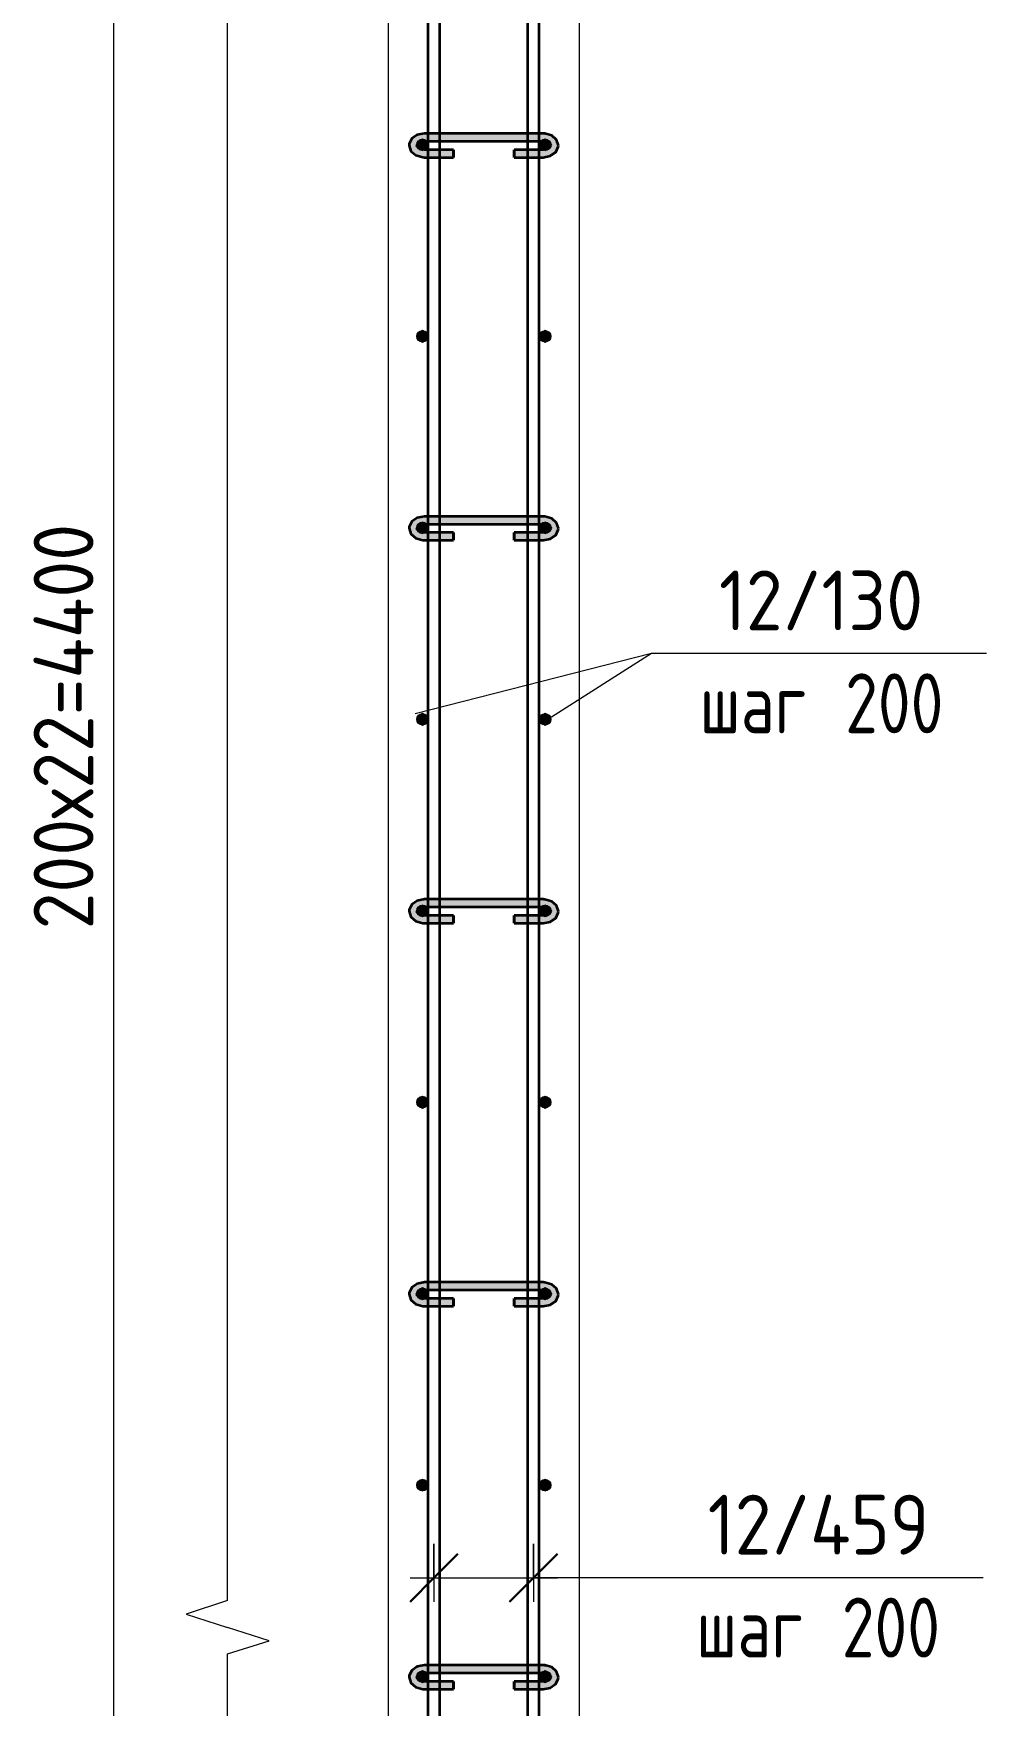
# Model space of a CAD drawing. Header units: millimetres. Extents: x -737 to 48133, y -5064 to 36443.
# Drawn here: x 32878 to 33873, y -1730 to 16 of the extents above; entities that cross this region are included whole.
import ezdxf

# ---------------------------------------------------------------- set-up
doc = ezdxf.new("R2010")
doc.units = ezdxf.units.MM
for name, color, linetype, lineweight in [('AA_Dim', 7, 'Continuous', 9), ('AA_Dim-25', 7, 'Continuous', 9), ('AA_Oformlenie', 7, 'Continuous', 9), ('AA_Vinoska', 7, 'Continuous', 9), ('AF_Stena_Опалубка', 253, 'Continuous', 20), ('KR_Armatura', 7, 'Continuous', 20), ('KR_Armatura_Tonkie', 7, 'Continuous', 20)]:
    doc.layers.add(name, color=color, linetype=linetype, lineweight=lineweight)
doc.styles.add('ISOCPEUR_6', font='isocpeur.TTF', dxfattribs={"width": 0.9, "height": 62.5})
doc.styles.add('ISOCPEUR_8', font='isocpeur.TTF', dxfattribs={"width": 0.8, "height": 62.5})
doc.dimstyles.new('05_Округл_5мм__прозр__3', dxfattribs={"dimscale": 304.8, "dimtxt": 62.672186, "dimasz": 0.139436, "dimexe": 0.123031, "dimexo": 0.082021, "dimgap": 0.008202, "dimtad": 1, "dimdec": 0, "dimrnd": 5, "dimdsep": 46, "dimtxsty": 'ISOCPEUR_6', "dimblk1": 'OBLIQUE', "dimblk2": 'OBLIQUE', "dimsah": 1, "dimcen": 0.09, "dimdle": 0.123031, "dimazin": 0, "dimtfac": 1, "dimtdec": 4, "dimtix": 1, "dimtmove": 0, "dimatfit": 3, "dimfxl": 1, "dimtvp": 1, "dimtolj": 1, "dimtzin": 0, "dimlwd": 18, "dimlwe": 18, "dimarcsym": 2})
doc.dimstyles.new('10_Раскладка_арматуры_с_засечками_1', dxfattribs={"dimscale": 304.8, "dimtxt": 0.18, "dimasz": 0.164042, "dimexe": 0.082021, "dimexo": 0, "dimgap": 0, "dimtad": 1, "dimdec": 3, "dimrnd": 0.001, "dimdsep": 46, "dimtxsty": 'ISOCPEUR_8', "dimblk1": 'OBLIQUE', "dimblk2": 'OBLIQUE', "dimsah": 1, "dimcen": 0.09, "dimdle": 0.082021, "dimazin": 0, "dimtfac": 1, "dimtdec": 4, "dimtix": 1, "dimtmove": 0, "dimatfit": 3, "dimfxl": 1, "dimtvp": 1, "dimtolj": 1, "dimtzin": 0, "dimlwd": 18, "dimlwe": 18, "dimarcsym": 2})

# ---------------------------------------------------------------- blocks, each defined once
blk = doc.blocks.new('261_Шпилька массив _НесАрм_РабПлоск_ - 8 А240-V6-1-1 Армирование')
at = {"layer": 'KR_Armatura_Tonkie', "lineweight": 35}
for points in [[(-34471.9, -113), (-34471.9, -106.2), (-34476.4, -105), (-34478.8, -103.3), (-34479.9, -100.6), (-34479.1, -98.6), (-34471.9, -95.9), (-34471.9, -89.2), (-34478.5, -90.2), (-34483.2, -92.5), (-34486.7, -96.2), (-34487.9, -100.5), (-34486.7, -104.8), (-34484.3, -108.4), (-34479.4, -111.5), (-34474.4, -112.5)], [(-34468, -89.2), (-34348.1, -89.2), (-34348.1, -88), (-34471.9, -88.1), (-34471.9, -89.2)], [(-34395, -96), (-34348.1, -95.9), (-34348.1, -89.2), (-34471.9, -89.2), (-34471.9, -96), (-34452, -96)], [(-34348.1, -113), (-34341.9, -112), (-34339.4, -110.8), (-34336.1, -108.1), (-34333.3, -104.8), (-34332.1, -100.5), (-34333.3, -96.2), (-34336.8, -92.5), (-34342.2, -90), (-34348.1, -89.2), (-34348.1, -96), (-34341.9, -97.4), (-34340.6, -99.2), (-34340.1, -100.5), (-34341.2, -103.3), (-34344.1, -105.4), (-34348.1, -106.2), (-34348.1, -112.8)], [(-34468, -106.2), (-34441.6, -106.2), (-34441.6, -105), (-34471.9, -105.1), (-34471.9, -106.2), (-34468.1, -106.2)], [(-34456, -113), (-34441.6, -112.8), (-34441.6, -106.2), (-34471.9, -106.2), (-34471.9, -113), (-34468, -113)], [(-34352, -106.2), (-34348.1, -106.2), (-34348.1, -105), (-34378.4, -105.1), (-34378.4, -106.2), (-34364, -106.2)], [(-34352, -113), (-34348.1, -112.8), (-34348.1, -106.2), (-34378.4, -106.2), (-34378.4, -113), (-34364, -113)], [(-34395, -489.2), (-34348.1, -489.2), (-34348.1, -488), (-34471.9, -488.1), (-34471.9, -489.2), (-34452, -489.2)], [(-34471.9, -513), (-34471.9, -506.2), (-34475.9, -505.4), (-34478.8, -503.3), (-34479.9, -500.6), (-34479.1, -498.6), (-34471.9, -495.9), (-34471.9, -489.2), (-34478, -490), (-34483.2, -492.5), (-34486.7, -496.2), (-34487.9, -500.5), (-34486.7, -504.8), (-34484.3, -508.4), (-34479.4, -511.5), (-34474.4, -512.5)], [(-34395, -496), (-34348.1, -495.9), (-34348.1, -489.2), (-34471.9, -489.2), (-34471.9, -496), (-34452, -496)], [(-34468, -506.2), (-34441.6, -506.2), (-34441.6, -505), (-34471.9, -505.1), (-34471.9, -506.2), (-34468.1, -506.2)], [(-34456, -513), (-34441.6, -512.8), (-34441.6, -506.2), (-34471.9, -506.2), (-34471.9, -513), (-34468, -513)], [(-34352, -506.2), (-34348.1, -506.2), (-34348.1, -505), (-34378.4, -505.1), (-34378.4, -506.2), (-34364, -506.2)], [(-34352, -513), (-34348.1, -512.8), (-34348.1, -506.2), (-34378.4, -506.2), (-34378.4, -513), (-34364, -513)], [(-34348.1, -513), (-34341.9, -512), (-34339.4, -510.8), (-34336.1, -508.1), (-34333.3, -504.8), (-34332.1, -500.5), (-34333.3, -496.2), (-34336.8, -492.5), (-34342.2, -490), (-34348.1, -489.2), (-34348.1, -496), (-34341.9, -497.4), (-34340.6, -499.2), (-34340.1, -500.5), (-34341.2, -503.3), (-34344.1, -505.4), (-34348.1, -506.2), (-34348.1, -512.8)], [(-34471.9, -913), (-34471.9, -906.2), (-34475.9, -905.4), (-34479, -903), (-34479.9, -900.6), (-34479.1, -898.6), (-34471.9, -895.9), (-34471.9, -889.2), (-34478, -890), (-34483.2, -892.5), (-34486.7, -896.2), (-34487.9, -900.5), (-34486.7, -904.8), (-34484.3, -908.4), (-34479.4, -911.5), (-34474.4, -912.5)], [(-34366.5, -889.2), (-34348.1, -889.2), (-34348.1, -888), (-34471.9, -888.2), (-34471.9, -889.2), (-34395, -889.2)], [(-34456, -896), (-34348.1, -895.9), (-34348.1, -889.2), (-34471.9, -889.2), (-34471.9, -896), (-34468, -896)], [(-34348.1, -913), (-34341.9, -912), (-34339.4, -910.8), (-34336.1, -908.1), (-34333.3, -904.8), (-34332.1, -900.5), (-34333.3, -896.2), (-34336.8, -892.5), (-34342.2, -890), (-34348.1, -889.2), (-34348.1, -896), (-34341.9, -897.4), (-34340.6, -899.2), (-34340.1, -900.5), (-34341.2, -903.3), (-34344.1, -905.4), (-34348.1, -906.2), (-34348.1, -912.8)], [(-34468, -906.2), (-34441.6, -906.2), (-34441.6, -905), (-34471.9, -905.1), (-34471.9, -906.2), (-34468.1, -906.2)], [(-34456, -913), (-34441.6, -912.8), (-34441.6, -906.2), (-34471.9, -906.2), (-34471.9, -913), (-34468, -913)], [(-34352, -906.2), (-34348.1, -906.2), (-34348.1, -905), (-34378.4, -905.1), (-34378.4, -906.2), (-34364, -906.2)], [(-34352, -913), (-34348.1, -912.8), (-34348.1, -906.2), (-34378.4, -906.2), (-34378.4, -913), (-34364, -913)], [(-34471.9, -1313), (-34471.9, -1306.2), (-34475.9, -1305.4), (-34478.8, -1303.3), (-34479.9, -1300.6), (-34479.1, -1298.6), (-34471.9, -1295.9), (-34471.9, -1289.2), (-34478, -1290), (-34483.2, -1292.5), (-34486.7, -1296.2), (-34487.9, -1300.5), (-34486.7, -1304.8), (-34484.3, -1308.4), (-34479.4, -1311.5), (-34474.4, -1312.5)], [(-34395, -1289.2), (-34348.1, -1289.2), (-34348.1, -1288), (-34471.9, -1288.1), (-34471.9, -1289.2), (-34452, -1289.2)], [(-34468, -1296), (-34348.1, -1295.9), (-34348.1, -1289.2), (-34471.9, -1289.2), (-34471.9, -1296), (-34469.7, -1296)], [(-34348.1, -1313), (-34341.9, -1312), (-34339.4, -1310.8), (-34336.1, -1308.1), (-34333.3, -1304.8), (-34332.1, -1300.5), (-34333.3, -1296.2), (-34336.8, -1292.5), (-34342.2, -1290), (-34348.1, -1289.2), (-34348.1, -1296), (-34341.9, -1297.4), (-34340.6, -1299.2), (-34340.1, -1300.5), (-34341.2, -1303.3), (-34344.1, -1305.4), (-34348.1, -1306.2), (-34348.1, -1312.8)], [(-34468, -1306.2), (-34441.6, -1306.2), (-34441.6, -1305), (-34471.9, -1305.1), (-34471.9, -1306.2), (-34468.1, -1306.2)], [(-34456, -1313), (-34441.6, -1312.8), (-34441.6, -1306.2), (-34471.9, -1306.2), (-34471.9, -1313), (-34468, -1313)], [(-34352, -1306.2), (-34348.1, -1306.2), (-34348.1, -1305), (-34378.4, -1305.1), (-34378.4, -1306.2), (-34364, -1306.2)], [(-34352, -1313), (-34348.1, -1312.8), (-34348.1, -1306.2), (-34378.4, -1306.2), (-34378.4, -1313), (-34364, -1313)], [(-34471.9, -1713), (-34471.9, -1706.2), (-34475.9, -1705.4), (-34478.8, -1703.3), (-34479.9, -1700.6), (-34479.1, -1698.6), (-34471.9, -1695.9), (-34471.9, -1689.2), (-34478, -1690), (-34483.2, -1692.5), (-34486.7, -1696.2), (-34487.9, -1700.5), (-34486.7, -1704.8), (-34484.3, -1708.4), (-34479.4, -1711.5), (-34474.4, -1712.5)], [(-34395, -1689.2), (-34348.1, -1689.2), (-34348.1, -1688), (-34471.9, -1688.1), (-34471.9, -1689.2), (-34452, -1689.2)], [(-34352, -1696), (-34348.1, -1695.9), (-34348.1, -1689.2), (-34471.9, -1689.2), (-34471.9, -1696), (-34364, -1696)], [(-34348.1, -1713), (-34341.9, -1712), (-34339.4, -1710.8), (-34336.1, -1708.1), (-34333.3, -1704.8), (-34332.1, -1700.5), (-34333.3, -1696.2), (-34336.8, -1692.5), (-34342.2, -1690), (-34348.1, -1689.2), (-34348.1, -1696), (-34341.9, -1697.4), (-34340.6, -1699.2), (-34340.1, -1700.5), (-34341.2, -1703.3), (-34344.1, -1705.4), (-34348.1, -1706.2), (-34348.1, -1712.8)], [(-34468, -1706.2), (-34441.6, -1706.2), (-34441.6, -1705), (-34471.9, -1705.1), (-34471.9, -1706.2), (-34468.1, -1706.2)], [(-34456, -1713), (-34441.6, -1712.8), (-34441.6, -1706.2), (-34471.9, -1706.2), (-34471.9, -1713), (-34468, -1713)], [(-34352, -1706.2), (-34348.1, -1706.2), (-34348.1, -1705), (-34378.4, -1705.1), (-34378.4, -1706.2), (-34364, -1706.2)], [(-34352, -1713), (-34348.1, -1712.8), (-34348.1, -1706.2), (-34378.4, -1706.2), (-34378.4, -1713), (-34364, -1713)]]:
    blk.add_hatch(color=256, dxfattribs=at).paths.add_polyline_path(points)
h = blk.add_hatch(color=256, dxfattribs=at)
h.paths.add_polyline_path([(-34471.9, -106.2), (-34471.9, -105), (-34477.7, -103.6), (-34479.1, -102.5), (-34478.8, -103.3), (-34475.3, -105.5)])
h.paths.add_polyline_path([(-34486.7, -96.2), (-34483.2, -92.5), (-34477.5, -90), (-34471.9, -89.2), (-34471.9, -88), (-34479.4, -89.5), (-34484.3, -92.6)])
h = blk.add_hatch(color=256, dxfattribs=at)
h.paths.add_polyline_path([(-34348.1, -106.2), (-34343.6, -105), (-34341.1, -103.3), (-34341.2, -102.6), (-34341.9, -103.5), (-34348.1, -105.1), (-34348.1, -105.5)])
h.paths.add_polyline_path([(-34333.3, -96.2), (-34336.1, -92.8), (-34340.6, -89.6), (-34342, -89), (-34348.1, -88.1), (-34348.1, -89.2), (-34341.5, -90.2), (-34336.8, -92.5)])
h = blk.add_hatch(color=256, dxfattribs=at)
h.paths.add_polyline_path([(-34471.9, -506.2), (-34471.9, -505), (-34477.7, -503.6), (-34479.1, -502.5), (-34478.8, -503.3), (-34475.3, -505.5)])
h.paths.add_polyline_path([(-34486.7, -496.2), (-34483.2, -492.5), (-34478, -490), (-34471.9, -489.2), (-34471.9, -488), (-34479.4, -489.5), (-34484.3, -492.6)])
h = blk.add_hatch(color=256, dxfattribs=at)
h.paths.add_polyline_path([(-34348.1, -506.2), (-34344.1, -505.4), (-34341.1, -503.3), (-34341.2, -502.6), (-34341.9, -503.5), (-34348.1, -505.1), (-34348.1, -505.5)])
h.paths.add_polyline_path([(-34333.3, -496.2), (-34336.1, -492.8), (-34340.6, -489.6), (-34342, -489), (-34348.1, -488.1), (-34348.1, -489.2), (-34342, -490), (-34336.8, -492.5)])
h = blk.add_hatch(color=256, dxfattribs=at)
h.paths.add_polyline_path([(-34471.9, -906.2), (-34471.9, -905), (-34477.7, -903.6), (-34479.1, -902.5), (-34478.8, -903.3), (-34475.3, -905.5)])
h.paths.add_polyline_path([(-34486.7, -896.2), (-34483.2, -892.5), (-34478, -890), (-34471.9, -889.2), (-34471.9, -888), (-34479.4, -889.5), (-34484.3, -892.6)])
h = blk.add_hatch(color=256, dxfattribs=at)
h.paths.add_polyline_path([(-34348.1, -906.2), (-34344.1, -905.4), (-34341, -903), (-34341.2, -902.6), (-34341.9, -903.5), (-34348.1, -905.1), (-34348.1, -905.5)])
h.paths.add_polyline_path([(-34333.3, -896.2), (-34336.1, -892.8), (-34340.6, -889.6), (-34342, -889), (-34348.1, -888.2), (-34348.1, -889.2), (-34342, -890), (-34336.8, -892.5)])
h = blk.add_hatch(color=256, dxfattribs=at)
h.paths.add_polyline_path([(-34471.9, -1306.2), (-34471.9, -1305), (-34477.7, -1303.6), (-34479.1, -1302.5), (-34478.8, -1303.3), (-34475.3, -1305.5)])
h.paths.add_polyline_path([(-34486.7, -1296.2), (-34483.2, -1292.5), (-34477.5, -1290), (-34471.9, -1289.2), (-34471.9, -1288), (-34479.4, -1289.5), (-34484.3, -1292.6)])
h = blk.add_hatch(color=256, dxfattribs=at)
h.paths.add_polyline_path([(-34348.1, -1306.2), (-34344.1, -1305.4), (-34341.1, -1303.3), (-34341.2, -1302.6), (-34341.9, -1303.5), (-34348.1, -1305.1), (-34348.1, -1305.5)])
h.paths.add_polyline_path([(-34333.3, -1296.2), (-34336.1, -1292.8), (-34340.6, -1289.6), (-34342, -1289), (-34348.1, -1288.1), (-34348.1, -1289.2), (-34342, -1290), (-34336.8, -1292.5)])
h = blk.add_hatch(color=256, dxfattribs=at)
h.paths.add_polyline_path([(-34471.9, -1706.2), (-34471.9, -1705), (-34477.7, -1703.6), (-34479.1, -1702.5), (-34478.8, -1703.3), (-34475.3, -1705.5)])
h.paths.add_polyline_path([(-34486.7, -1696.2), (-34483.2, -1692.5), (-34477.5, -1690), (-34471.9, -1689.2), (-34471.9, -1688), (-34479.4, -1689.5), (-34484.3, -1692.6)])
h = blk.add_hatch(color=256, dxfattribs=at)
h.paths.add_polyline_path([(-34348.1, -1706.2), (-34344.1, -1705.4), (-34341.1, -1703.3), (-34341.2, -1702.6), (-34341.9, -1703.5), (-34348.1, -1705.1), (-34348.1, -1705.5)])
h.paths.add_polyline_path([(-34333.3, -1696.2), (-34336.1, -1692.8), (-34340.6, -1689.6), (-34342, -1689), (-34348.1, -1688.1), (-34348.1, -1689.2), (-34342, -1690), (-34336.8, -1692.5)])
for p, q in [((-34468, -88), (-34471.9, -88)), ((-34471.9, -96), (-34468, -96)), ((-34456, -88), (-34468, -88)), ((-34468, -96), (-34456, -96)), ((-34364, -88), (-34456, -88)), ((-34456, -96), (-34364, -96)), ((-34352, -88), (-34364, -88)), ((-34364, -96), (-34352, -96)), ((-34348.1, -88), (-34352, -88)), ((-34352, -96), (-34348.1, -96)), ((-34468, -105), (-34471.9, -105)), ((-34471.9, -113), (-34468, -113)), ((-34456, -105), (-34468, -105)), ((-34468, -113), (-34456, -113)), ((-34441.6, -105), (-34456, -105)), ((-34456, -113), (-34441.6, -113)), ((-34441.6, -105), (-34441.6, -106.2)), ((-34441.6, -111.8), (-34441.6, -105.1)), ((-34441.6, -106.2), (-34441.6, -113)), ((-34441.6, -112.8), (-34441.6, -111.8)), ((-34364, -105), (-34378.4, -105)), ((-34378.4, -106.2), (-34378.4, -105)), ((-34378.4, -105.1), (-34378.4, -111.8)), ((-34378.4, -113), (-34378.4, -106.2)), ((-34378.4, -111.8), (-34378.4, -112.8)), ((-34378.4, -113), (-34364, -113)), ((-34352, -105), (-34364, -105)), ((-34364, -113), (-34352, -113)), ((-34348.1, -105), (-34352, -105)), ((-34352, -113), (-34348.1, -113)), ((-34468, -488), (-34471.9, -488)), ((-34456, -488), (-34468, -488)), ((-34364, -488), (-34456, -488)), ((-34352, -488), (-34364, -488)), ((-34348.1, -488), (-34352, -488)), ((-34471.9, -496), (-34468, -496)), ((-34468, -505), (-34471.9, -505)), ((-34468, -496), (-34456, -496)), ((-34456, -505), (-34468, -505)), ((-34456, -496), (-34364, -496)), ((-34441.6, -505), (-34456, -505)), ((-34441.6, -505), (-34441.6, -506.2)), ((-34441.6, -511.8), (-34441.6, -505.1)), ((-34441.6, -506.2), (-34441.6, -513)), ((-34364, -505), (-34378.4, -505)), ((-34378.4, -506.2), (-34378.4, -505)), ((-34378.4, -505.1), (-34378.4, -511.8)), ((-34378.4, -513), (-34378.4, -506.2)), ((-34364, -496), (-34352, -496)), ((-34352, -505), (-34364, -505)), ((-34352, -496), (-34348.1, -496)), ((-34348.1, -505), (-34352, -505)), ((-34471.9, -513), (-34468, -513)), ((-34468, -513), (-34456, -513)), ((-34456, -513), (-34441.6, -513)), ((-34441.6, -512.8), (-34441.6, -511.8)), ((-34378.4, -511.8), (-34378.4, -512.8)), ((-34378.4, -513), (-34364, -513)), ((-34364, -513), (-34352, -513)), ((-34352, -513), (-34348.1, -513)), ((-34468, -888), (-34471.9, -888)), ((-34456, -888), (-34468, -888)), ((-34364, -888), (-34456, -888)), ((-34352, -888), (-34364, -888)), ((-34348.1, -888), (-34352, -888)), ((-34471.9, -896), (-34468, -896)), ((-34468, -905), (-34471.9, -905)), ((-34468, -896), (-34456, -896)), ((-34456, -905), (-34468, -905)), ((-34456, -896), (-34364, -896)), ((-34441.6, -905), (-34456, -905)), ((-34441.6, -905), (-34441.6, -906.2)), ((-34441.6, -911.8), (-34441.6, -905.1)), ((-34441.6, -906.2), (-34441.6, -913)), ((-34364, -905), (-34378.4, -905)), ((-34378.4, -906.2), (-34378.4, -905)), ((-34378.4, -905.1), (-34378.4, -911.8)), ((-34378.4, -913), (-34378.4, -906.2)), ((-34364, -896), (-34352, -896)), ((-34352, -905), (-34364, -905)), ((-34352, -896), (-34348.1, -896)), ((-34348.1, -905), (-34352, -905)), ((-34471.9, -913), (-34468, -913)), ((-34468, -913), (-34456, -913)), ((-34456, -913), (-34441.6, -913)), ((-34441.6, -912.8), (-34441.6, -911.8)), ((-34378.4, -911.8), (-34378.4, -912.8)), ((-34378.4, -913), (-34364, -913)), ((-34364, -913), (-34352, -913)), ((-34352, -913), (-34348.1, -913)), ((-34468, -1288), (-34471.9, -1288)), ((-34456, -1288), (-34468, -1288)), ((-34364, -1288), (-34456, -1288)), ((-34352, -1288), (-34364, -1288)), ((-34348.1, -1288), (-34352, -1288)), ((-34471.9, -1296), (-34468, -1296)), ((-34468, -1305), (-34471.9, -1305)), ((-34468, -1296), (-34456, -1296)), ((-34456, -1305), (-34468, -1305)), ((-34456, -1296), (-34364, -1296)), ((-34441.6, -1305), (-34456, -1305)), ((-34441.6, -1305), (-34441.6, -1306.2)), ((-34441.6, -1311.8), (-34441.6, -1305.1)), ((-34441.6, -1306.2), (-34441.6, -1313)), ((-34364, -1305), (-34378.4, -1305)), ((-34378.4, -1306.2), (-34378.4, -1305)), ((-34378.4, -1305.1), (-34378.4, -1311.8)), ((-34378.4, -1313), (-34378.4, -1306.2)), ((-34364, -1296), (-34352, -1296)), ((-34352, -1305), (-34364, -1305)), ((-34352, -1296), (-34348.1, -1296)), ((-34348.1, -1305), (-34352, -1305)), ((-34471.9, -1313), (-34468, -1313)), ((-34468, -1313), (-34456, -1313)), ((-34456, -1313), (-34441.6, -1313)), ((-34441.6, -1312.8), (-34441.6, -1311.8)), ((-34378.4, -1311.8), (-34378.4, -1312.8)), ((-34378.4, -1313), (-34364, -1313)), ((-34364, -1313), (-34352, -1313)), ((-34352, -1313), (-34348.1, -1313)), ((-34468, -1688), (-34471.9, -1688)), ((-34456, -1688), (-34468, -1688)), ((-34364, -1688), (-34456, -1688)), ((-34352, -1688), (-34364, -1688)), ((-34348.1, -1688), (-34352, -1688)), ((-34471.9, -1696), (-34468, -1696)), ((-34468, -1705), (-34471.9, -1705)), ((-34468, -1696), (-34456, -1696)), ((-34456, -1705), (-34468, -1705)), ((-34456, -1696), (-34364, -1696)), ((-34441.6, -1705), (-34456, -1705)), ((-34441.6, -1705), (-34441.6, -1706.2)), ((-34441.6, -1711.8), (-34441.6, -1705.1)), ((-34441.6, -1706.2), (-34441.6, -1713)), ((-34364, -1705), (-34378.4, -1705)), ((-34378.4, -1706.2), (-34378.4, -1705)), ((-34378.4, -1705.1), (-34378.4, -1711.8)), ((-34378.4, -1713), (-34378.4, -1706.2)), ((-34364, -1696), (-34352, -1696)), ((-34352, -1705), (-34364, -1705)), ((-34352, -1696), (-34348.1, -1696)), ((-34348.1, -1705), (-34352, -1705)), ((-34471.9, -1713), (-34468, -1713)), ((-34468, -1713), (-34456, -1713)), ((-34456, -1713), (-34441.6, -1713)), ((-34441.6, -1712.8), (-34441.6, -1711.8)), ((-34378.4, -1711.8), (-34378.4, -1712.8)), ((-34378.4, -1713), (-34364, -1713)), ((-34364, -1713), (-34352, -1713)), ((-34352, -1713), (-34348.1, -1713))]:
    blk.add_line(p, q, dxfattribs=at)
at = {"layer": 'KR_Armatura_Tonkie', "lineweight": 35, "flags": 128}
for points in [[(-34471.9, -88), (-34479.5, -89.5), (-34485.1, -93.4), (-34487.8, -98.9), (-34487.9, -100.5)], [(-34487.9, -100.5), (-34486.1, -106.4), (-34481.1, -110.8), (-34473.8, -112.9), (-34471.9, -113)], [(-34479.9, -100.5), (-34479, -98.5), (-34475.2, -96.4), (-34471.9, -96)], [(-34471.9, -105), (-34476.9, -103.9), (-34479.6, -101.7), (-34479.9, -100.5)], [(-34332.1, -100.5), (-34333.9, -94.6), (-34338.9, -90.2), (-34346.2, -88.1), (-34348.1, -88)], [(-34348.1, -96), (-34343.1, -97.1), (-34340.4, -99.3), (-34340.1, -100.5)], [(-34348.1, -113), (-34340.5, -111.5), (-34334.9, -107.6), (-34332.2, -102.1), (-34332.1, -100.5)], [(-34340.1, -100.5), (-34341, -102.5), (-34344.8, -104.5), (-34348.1, -105)], [(-34471.9, -488), (-34479.5, -489.5), (-34485.1, -493.4), (-34487.8, -498.9), (-34487.9, -500.5)], [(-34332.1, -500.5), (-34333.9, -494.6), (-34338.9, -490.2), (-34346.2, -488.1), (-34348.1, -488)], [(-34487.9, -500.5), (-34486.1, -506.4), (-34481.1, -510.8), (-34473.8, -512.9), (-34471.9, -513)], [(-34479.9, -500.5), (-34479, -498.5), (-34475.2, -496.4), (-34471.9, -496)], [(-34471.9, -505), (-34476.9, -503.9), (-34479.6, -501.7), (-34479.9, -500.5)], [(-34348.1, -496), (-34343.1, -497.1), (-34340.4, -499.3), (-34340.1, -500.5)], [(-34348.1, -513), (-34340.5, -511.5), (-34334.9, -507.6), (-34332.2, -502.1), (-34332.1, -500.5)], [(-34340.1, -500.5), (-34341, -502.5), (-34344.8, -504.5), (-34348.1, -505)], [(-34471.9, -888), (-34479.5, -889.5), (-34485.1, -893.4), (-34487.8, -898.9), (-34487.9, -900.5)], [(-34332.1, -900.5), (-34333.9, -894.6), (-34338.9, -890.2), (-34346.2, -888.1), (-34348.1, -888)], [(-34487.9, -900.5), (-34486.1, -906.4), (-34481.1, -910.8), (-34473.8, -912.9), (-34471.9, -913)], [(-34479.9, -900.5), (-34479, -898.5), (-34475.2, -896.4), (-34471.9, -896)], [(-34471.9, -905), (-34476.9, -903.9), (-34479.6, -901.7), (-34479.9, -900.5)], [(-34348.1, -896), (-34343.1, -897.1), (-34340.4, -899.3), (-34340.1, -900.5)], [(-34348.1, -913), (-34340.5, -911.5), (-34334.9, -907.6), (-34332.2, -902.1), (-34332.1, -900.5)], [(-34340.1, -900.5), (-34341, -902.5), (-34344.8, -904.5), (-34348.1, -905)], [(-34471.9, -1288), (-34479.5, -1289.5), (-34485.1, -1293.4), (-34487.8, -1298.9), (-34487.9, -1300.5)], [(-34332.1, -1300.5), (-34333.9, -1294.6), (-34338.9, -1290.2), (-34346.2, -1288.1), (-34348.1, -1288)], [(-34487.9, -1300.5), (-34486.1, -1306.4), (-34481.1, -1310.8), (-34473.8, -1312.9), (-34471.9, -1313)], [(-34479.9, -1300.5), (-34479, -1298.5), (-34475.2, -1296.4), (-34471.9, -1296)], [(-34471.9, -1305), (-34476.9, -1303.9), (-34479.6, -1301.7), (-34479.9, -1300.5)], [(-34348.1, -1296), (-34343.1, -1297.1), (-34340.4, -1299.3), (-34340.1, -1300.5)], [(-34348.1, -1313), (-34340.5, -1311.5), (-34334.9, -1307.6), (-34332.2, -1302.1), (-34332.1, -1300.5)], [(-34340.1, -1300.5), (-34341, -1302.5), (-34344.8, -1304.5), (-34348.1, -1305)], [(-34471.9, -1688), (-34479.5, -1689.5), (-34485.1, -1693.4), (-34487.8, -1698.9), (-34487.9, -1700.5)], [(-34332.1, -1700.5), (-34333.9, -1694.6), (-34338.9, -1690.2), (-34346.2, -1688.1), (-34348.1, -1688)], [(-34487.9, -1700.5), (-34486.1, -1706.4), (-34481.1, -1710.8), (-34473.8, -1712.9), (-34471.9, -1713)], [(-34479.9, -1700.5), (-34479, -1698.5), (-34475.2, -1696.4), (-34471.9, -1696)], [(-34471.9, -1705), (-34476.9, -1703.9), (-34479.6, -1701.7), (-34479.9, -1700.5)], [(-34348.1, -1696), (-34343.1, -1697.1), (-34340.4, -1699.3), (-34340.1, -1700.5)], [(-34348.1, -1713), (-34340.5, -1711.5), (-34334.9, -1707.6), (-34332.2, -1702.1), (-34332.1, -1700.5)], [(-34340.1, -1700.5), (-34341, -1702.5), (-34344.8, -1704.5), (-34348.1, -1705)]]:
    blk.add_lwpolyline(points, dxfattribs=at)
blk = doc.blocks.new('011_Прямоугольник обрыва _ЭлУзла_ - 011_Прямоугольник обрыва _ЭлУзла_-4158659-1-1 Армирование')
at = {"layer": 'AA_Oformlenie'}
for p, q in [((-34677.7, -1620.5), (-34677.7, 1786.6)), ((-34677.7, -3380), (-34677.7, -1676.1))]:
    blk.add_line(p, q, dxfattribs=at)
blk = doc.blocks.new('042_М_Арматуры - Диам длина поз _ Комментарий-3662934-1-1 Армирование')
at = {"layer": 'AA_Vinoska'}
blk.add_line((-33404.6, 3196.1), (-33054.6, 3196.1), dxfattribs=at)
blk = doc.blocks.new('DIMBLOCK71-1-1 Армирование')
at = {"layer": 'AA_Dim-25', "lineweight": 18}
for p, q in [((33296.1, -1561.4), (33296.1, -1621.7)), ((33296.1, -1596.7), (33296.1, -1561.4)), ((33400.1, -1561.4), (33400.1, -1621.7)), ((33400.1, -1596.7), (33400.1, -1561.4)), ((33271.1, -1596.7), (33425.1, -1596.7))]:
    blk.add_line(p, q, dxfattribs=at)
at = {"layer": 'AA_Dim-25', "lineweight": 30}
for p, q in [((33296.1, -1596.7), (33321.1, -1571.7)), ((33400.1, -1596.7), (33425.1, -1571.7)), ((33296.1, -1596.7), (33271.1, -1621.7)), ((33400.1, -1596.7), (33375.1, -1621.7))]:
    blk.add_line(p, q, dxfattribs=at)
blk = doc.blocks.new('_Oblique')
at = {"color": 0, "linetype": 'ByBlock', "lineweight": -2}
blk.add_line((-0.5, -0.5), (0.5, 0.5), dxfattribs=at)
blk = doc.blocks.new('DIMBLOCK83-1-1 Армирование')
at = {"layer": 'AA_Dim-25', "lineweight": 30}
for p, q in [((32961.7, 1500), (32940.5, 1521.3)), ((32961.7, 1500), (32983, 1478.8)), ((32961.7, -2900), (32940.5, -2878.7)), ((32961.7, -2900), (32983, -2921.2))]:
    blk.add_line(p, q, dxfattribs=at)
at = {"layer": 'AA_Dim-25', "lineweight": 18}
for p, q in [((33253.1, 1500), (32924.2, 1500)), ((32961.7, -2900), (32961.7, 1500)), ((32961.7, 1500), (33253.1, 1500)), ((33253.1, -2900), (32924.2, -2900)), ((32961.7, -2900), (33253.1, -2900))]:
    blk.add_line(p, q, dxfattribs=at)
at = {"layer": 'AA_Dim-25', "color": 0, "lineweight": 18, "insert": (32877.8, -919.4), "char_height": 62.5, "width": 526.446, "attachment_point": 1, "rotation": 90, "line_spacing_factor": 1.135194, "style": 'ISOCPEUR_6'}
blk.add_mtext('200х22=4400', dxfattribs=at)

msp = doc.modelspace()

# ---------------------------------------------------------------- hatches: boundary and pattern name
at = {"layer": 'KR_Armatura'}
h = msp.add_hatch(color=256, dxfattribs=at)
edge = h.paths.add_edge_path()
edge.add_arc((33284.1328, -100), 6, 0, 360)
for points in [[(33284.1328, -106), (33289.329, -103), (33289.329, -97), (33284.1328, -94), (33278.9367, -97), (33278.9367, -103), (33282.4434, -105.0246)], [(33412.1328, -106), (33417.329, -103), (33417.329, -97), (33412.1328, -94), (33406.9367, -97), (33406.9367, -103), (33410.4434, -105.0246)], [(33284.1328, -306), (33289.329, -303), (33289.329, -297), (33284.1328, -294), (33278.9367, -297), (33278.9367, -303)], [(33412.1328, -306), (33417.329, -303), (33417.329, -297), (33412.1328, -294), (33406.9367, -297), (33406.9367, -303)], [(33284.1328, -506), (33289.329, -503), (33289.329, -497), (33284.1328, -494), (33278.9367, -497), (33278.9367, -503), (33280.6692, -504.0003)], [(33412.1328, -506), (33417.329, -503), (33417.329, -497), (33412.1328, -494), (33406.9367, -497), (33406.9367, -503), (33408.6692, -504.0003)], [(33284.1328, -706), (33289.329, -703), (33289.329, -697), (33284.1328, -694), (33278.9367, -697), (33278.9367, -703)], [(33412.1328, -706), (33417.329, -703), (33417.329, -697), (33412.1328, -694), (33406.9367, -697), (33406.9367, -703)], [(33284.1328, -906), (33289.329, -902.976), (33289.329, -897), (33284.1328, -894), (33278.9367, -897), (33278.9367, -903)], [(33412.1328, -906), (33417.329, -902.976), (33417.329, -897), (33412.1328, -894), (33406.9367, -897), (33406.9367, -903)], [(33284.1328, -1106), (33289.329, -1103), (33289.329, -1097), (33284.1328, -1094), (33278.9367, -1097), (33278.9367, -1103)], [(33412.1328, -1106), (33417.329, -1103), (33417.329, -1097), (33412.1328, -1094), (33406.9367, -1097), (33406.9367, -1103)], [(33284.1328, -1306), (33289.329, -1303), (33289.329, -1297), (33284.1328, -1294), (33278.9367, -1297), (33278.9367, -1303)], [(33412.1328, -1306), (33417.329, -1303), (33417.329, -1297), (33412.1328, -1294), (33406.9367, -1297), (33406.9367, -1303)], [(33284.1328, -1506), (33289.329, -1503), (33289.329, -1497), (33284.1328, -1494), (33278.9367, -1497), (33278.9367, -1503)], [(33412.1328, -1506), (33417.329, -1503), (33417.329, -1497), (33412.1328, -1494), (33406.9367, -1497), (33406.9367, -1503)], [(33284.1328, -1706), (33289.329, -1703), (33289.329, -1697), (33284.1328, -1694), (33278.9367, -1697), (33278.9367, -1703)], [(33412.1328, -1706), (33417.329, -1703), (33417.329, -1697), (33412.1328, -1694), (33406.9367, -1697), (33406.9367, -1703)]]:
    msp.add_hatch(color=256, dxfattribs=at).paths.add_polyline_path(points)
h = msp.add_hatch(color=256, dxfattribs=at)
edge = h.paths.add_edge_path()
edge.add_arc((33412.1328, -100), 6, 0, 360)
h = msp.add_hatch(color=256, dxfattribs=at)
edge = h.paths.add_edge_path()
edge.add_arc((33284.1328, -300), 6, 0, 360)
h = msp.add_hatch(color=256, dxfattribs=at)
edge = h.paths.add_edge_path()
edge.add_arc((33412.1328, -300), 6, 0, 360)
h = msp.add_hatch(color=256, dxfattribs=at)
edge = h.paths.add_edge_path()
edge.add_arc((33284.1328, -500), 6, 0, 360)
h = msp.add_hatch(color=256, dxfattribs=at)
edge = h.paths.add_edge_path()
edge.add_arc((33412.1328, -500), 6, 0, 360)
h = msp.add_hatch(color=256, dxfattribs=at)
edge = h.paths.add_edge_path()
edge.add_arc((33284.1328, -700), 6, 0, 360)
h = msp.add_hatch(color=256, dxfattribs=at)
edge = h.paths.add_edge_path()
edge.add_arc((33412.1328, -700), 6, 0, 360)
h = msp.add_hatch(color=256, dxfattribs=at)
edge = h.paths.add_edge_path()
edge.add_arc((33284.1328, -900), 6, 0, 360)
h = msp.add_hatch(color=256, dxfattribs=at)
edge = h.paths.add_edge_path()
edge.add_arc((33412.1328, -900), 6, 0, 360)
h = msp.add_hatch(color=256, dxfattribs=at)
edge = h.paths.add_edge_path()
edge.add_arc((33284.1328, -1100), 6, 0, 360)
h = msp.add_hatch(color=256, dxfattribs=at)
edge = h.paths.add_edge_path()
edge.add_arc((33412.1328, -1100), 6, 0, 360)
h = msp.add_hatch(color=256, dxfattribs=at)
edge = h.paths.add_edge_path()
edge.add_arc((33284.1328, -1300), 6, 0, 360)
h = msp.add_hatch(color=256, dxfattribs=at)
edge = h.paths.add_edge_path()
edge.add_arc((33412.1328, -1300), 6, 0, 360)
h = msp.add_hatch(color=256, dxfattribs=at)
edge = h.paths.add_edge_path()
edge.add_arc((33284.1328, -1500), 6, 0, 360)
h = msp.add_hatch(color=256, dxfattribs=at)
edge = h.paths.add_edge_path()
edge.add_arc((33412.1328, -1500), 6, 0, 360)
h = msp.add_hatch(color=256, dxfattribs=at)
edge = h.paths.add_edge_path()
edge.add_arc((33284.1328, -1700), 6, 0, 360)
h = msp.add_hatch(color=256, dxfattribs=at)
edge = h.paths.add_edge_path()
edge.add_arc((33412.1328, -1700), 6, 0, 360)

# ---------------------------------------------------------------- linework, layer by layer
at = {"layer": 'AA_Vinoska'}
for p, q in [((33276.4668, -693.9122), (33523.4241, -630.8209)), ((33418.8728, -697.5174), (33523.4241, -630.8209)), ((33400.0703, -1596.2324), (33519.8757, -1596.2324)), ((33080.4284, -1620.4774), (33037.1033, -1634.5545)), ((33037.1033, -1634.5545), (33080.4284, -1648.6317)), ((33123.7297, -1662.3817), (33080.4284, -1648.6317)), ((33080.4284, -1676.1317), (33123.7297, -1662.3817))]:
    msp.add_line(p, q, dxfattribs=at)
at = {"layer": 'AF_Stena_Опалубка'}
for p, q in [((33248.1328, 1670), (33248.1328, -2950)), ((33448.1328, -2950), (33448.1328, 1670))]:
    msp.add_line(p, q, dxfattribs=at)
at = {"layer": 'KR_Armatura'}
for p, q in [((33284.1328, -94), (33278.9367, -97)), ((33278.9367, -97), (33278.9367, -103)), ((33278.9367, -103), (33282.4434, -105.0246)), ((33289.329, -97), (33284.1328, -94)), ((33284.1328, -106), (33289.329, -103)), ((33289.329, -103), (33289.329, -97)), ((33412.1328, -94), (33406.9367, -97)), ((33406.9367, -97), (33406.9367, -103)), ((33406.9367, -103), (33410.4434, -105.0246)), ((33417.329, -97), (33412.1328, -94)), ((33412.1328, -106), (33417.329, -103)), ((33417.329, -103), (33417.329, -97)), ((33282.4434, -105.0246), (33284.1328, -106)), ((33410.4434, -105.0246), (33412.1328, -106)), ((33284.1328, -294), (33278.9367, -297)), ((33289.329, -297), (33284.1328, -294)), ((33412.1328, -294), (33406.9367, -297)), ((33417.329, -297), (33412.1328, -294)), ((33278.9367, -297), (33278.9367, -303)), ((33278.9367, -303), (33284.1328, -306)), ((33284.1328, -306), (33289.329, -303)), ((33289.329, -303), (33289.329, -297)), ((33406.9367, -297), (33406.9367, -303)), ((33406.9367, -303), (33412.1328, -306)), ((33412.1328, -306), (33417.329, -303)), ((33417.329, -303), (33417.329, -297)), ((33284.1328, -494), (33278.9367, -497)), ((33278.9367, -497), (33278.9367, -503)), ((33278.9367, -503), (33280.6692, -504.0003)), ((33280.6692, -504.0003), (33284.1328, -506)), ((33289.329, -497), (33284.1328, -494)), ((33284.1328, -506), (33289.329, -503)), ((33289.329, -503), (33289.329, -497)), ((33412.1328, -494), (33406.9367, -497)), ((33406.9367, -497), (33406.9367, -503)), ((33406.9367, -503), (33408.6692, -504.0003)), ((33408.6692, -504.0003), (33412.1328, -506)), ((33417.329, -497), (33412.1328, -494)), ((33412.1328, -506), (33417.329, -503)), ((33417.329, -503), (33417.329, -497)), ((33284.1328, -694), (33278.9367, -697)), ((33278.9367, -697), (33278.9367, -703)), ((33289.329, -697), (33284.1328, -694)), ((33289.329, -703), (33289.329, -697)), ((33412.1328, -694), (33406.9367, -697)), ((33406.9367, -697), (33406.9367, -703)), ((33417.329, -697), (33412.1328, -694)), ((33417.329, -703), (33417.329, -697)), ((33278.9367, -703), (33284.1328, -706)), ((33284.1328, -706), (33289.329, -703)), ((33406.9367, -703), (33412.1328, -706)), ((33412.1328, -706), (33417.329, -703)), ((33284.1328, -894), (33278.9367, -897)), ((33278.9367, -897), (33278.9367, -903)), ((33278.9367, -903), (33284.1328, -906)), ((33289.329, -897), (33284.1328, -894)), ((33284.1328, -906), (33289.329, -902.976)), ((33289.329, -902.976), (33289.329, -897)), ((33412.1328, -894), (33406.9367, -897)), ((33406.9367, -897), (33406.9367, -903)), ((33406.9367, -903), (33412.1328, -906)), ((33417.329, -897), (33412.1328, -894)), ((33412.1328, -906), (33417.329, -902.976)), ((33417.329, -902.976), (33417.329, -897)), ((33284.1328, -1094), (33278.9367, -1097)), ((33278.9367, -1097), (33278.9367, -1103)), ((33289.329, -1097), (33284.1328, -1094)), ((33289.329, -1103), (33289.329, -1097)), ((33412.1328, -1094), (33406.9367, -1097)), ((33406.9367, -1097), (33406.9367, -1103)), ((33417.329, -1097), (33412.1328, -1094)), ((33417.329, -1103), (33417.329, -1097)), ((33278.9367, -1103), (33284.1328, -1106)), ((33284.1328, -1106), (33289.329, -1103)), ((33406.9367, -1103), (33412.1328, -1106)), ((33412.1328, -1106), (33417.329, -1103)), ((33284.1328, -1294), (33278.9367, -1297)), ((33278.9367, -1297), (33278.9367, -1303)), ((33278.9367, -1303), (33284.1328, -1306)), ((33289.329, -1297), (33284.1328, -1294)), ((33284.1328, -1306), (33289.329, -1303)), ((33289.329, -1303), (33289.329, -1297)), ((33412.1328, -1294), (33406.9367, -1297)), ((33406.9367, -1297), (33406.9367, -1303)), ((33406.9367, -1303), (33412.1328, -1306)), ((33417.329, -1297), (33412.1328, -1294)), ((33412.1328, -1306), (33417.329, -1303)), ((33417.329, -1303), (33417.329, -1297)), ((33284.1328, -1494), (33278.9367, -1497)), ((33278.9367, -1497), (33278.9367, -1503)), ((33289.329, -1497), (33284.1328, -1494)), ((33289.329, -1503), (33289.329, -1497)), ((33412.1328, -1494), (33406.9367, -1497)), ((33406.9367, -1497), (33406.9367, -1503)), ((33417.329, -1497), (33412.1328, -1494)), ((33417.329, -1503), (33417.329, -1497)), ((33278.9367, -1503), (33284.1328, -1506)), ((33284.1328, -1506), (33289.329, -1503)), ((33406.9367, -1503), (33412.1328, -1506)), ((33412.1328, -1506), (33417.329, -1503)), ((33284.1328, -1694), (33278.9367, -1697)), ((33289.329, -1697), (33284.1328, -1694)), ((33412.1328, -1694), (33406.9367, -1697)), ((33417.329, -1697), (33412.1328, -1694)), ((33278.9367, -1697), (33278.9367, -1703)), ((33278.9367, -1703), (33284.1328, -1706)), ((33284.1328, -1706), (33289.329, -1703)), ((33289.329, -1703), (33289.329, -1697)), ((33406.9367, -1697), (33406.9367, -1703)), ((33406.9367, -1703), (33412.1328, -1706)), ((33412.1328, -1706), (33417.329, -1703)), ((33417.329, -1703), (33417.329, -1697))]:
    msp.add_line(p, q, dxfattribs=at)
for centre in [(33284.1328, -100), (33412.1328, -100), (33284.1328, -300), (33412.1328, -300), (33284.1328, -500), (33412.1328, -500), (33284.1328, -700), (33412.1328, -700), (33284.1328, -900), (33412.1328, -900), (33284.1328, -1100), (33412.1328, -1100), (33284.1328, -1300), (33412.1328, -1300), (33284.1328, -1500), (33412.1328, -1500), (33284.1328, -1700), (33412.1328, -1700)]:
    msp.add_circle(centre, 6, dxfattribs=at)
at = {"layer": 'KR_Armatura_Tonkie', "lineweight": 35}
for p, q in [((33290.1328, -2942), (33290.1328, 1640)), ((33302.1328, -2942), (33302.1328, 1640)), ((33394.1328, -2942), (33394.1328, 1640)), ((33406.1328, -2942), (33406.1328, 1640))]:
    msp.add_line(p, q, dxfattribs=at)

# ---------------------------------------------------------------- block references
at = {"layer": 'AA_Oformlenie'}
msp.add_blockref('011_Прямоугольник обрыва _ЭлУзла_ - 011_Прямоугольник обрыва _ЭлУзла_-4158659-1-1 Армирование', (67758.1328, 0), dxfattribs=at)
at = {"layer": 'AA_Vinoska'}
for p in [(66928.0324, -3826.9296), (66928.0324, -3826.9296), (66924.484, -4792.3411)]:
    msp.add_blockref('042_М_Арматуры - Диам длина поз _ Комментарий-3662934-1-1 Армирование', p, dxfattribs=at)
at = {"layer": 'KR_Armatura_Tonkie', "lineweight": 35}
msp.add_blockref('261_Шпилька массив _НесАрм_РабПлоск_ - 8 А240-V6-1-1 Армирование', (67758.1328, 0), dxfattribs=at)

# ---------------------------------------------------------------- texts
at = {"layer": 'AA_Vinoska', "char_height": 62.5, "attachment_point": 1}
for s, insert, width, style in [('12/130', (33593.8151, -544.5647), 263.354344, 'ISOCPEUR_6'), ('12/130', (33593.8151, -544.5647), 263.354344, 'ISOCPEUR_6'), (' 200', (33693.8505, -652.041), 166.751, 'ISOCPEUR_8'), ('шаг', (33573.4651, -652.041), 145.907125, 'ISOCPEUR_8'), ('12/459', (33582.0542, -1509.9762), 283.196109, 'ISOCPEUR_6'), (' 200', (33690.3021, -1617.4525), 166.751, 'ISOCPEUR_8'), ('шаг', (33569.9167, -1617.4525), 145.907125, 'ISOCPEUR_8')]:
    msp.add_mtext(s, dxfattribs=dict(at, insert=insert, width=width, style=style))

# ---------------------------------------------------------------- dimensions: what is measured, and where the dimension line sits
at = {"layer": 'AA_Dim', "lineweight": 18}
dim = msp.add_linear_dim(base=(32961.7254, 1500), p1=(33278.1328, -2900), p2=(33278.1328, 1500), angle=90, dimstyle='05_Округл_5мм__прозр__3', override={"dimpost": '200х22=<>', "dimfxl": 4400}, dxfattribs=at)
dim.commit()
dim.dimension.update_dxf_attribs({"geometry": 'DIMBLOCK83-1-1 Армирование', "text_midpoint": (32927.9754, -700)})
dim = msp.add_linear_dim(base=(33400.1328, -1596.7108), p1=(33296.1328, -1561.3555), p2=(33400.1328, -1561.3555), dimstyle='10_Раскладка_арматуры_с_засечками_1', override={"dimpost": '<>', "dimfxl": 104}, dxfattribs=at)
dim.commit()
dim.dimension.update_dxf_attribs({"geometry": 'DIMBLOCK71-1-1 Армирование', "text_midpoint": (33348.1328, -1565.4608)})

doc.saveas('drawing.dxf')
